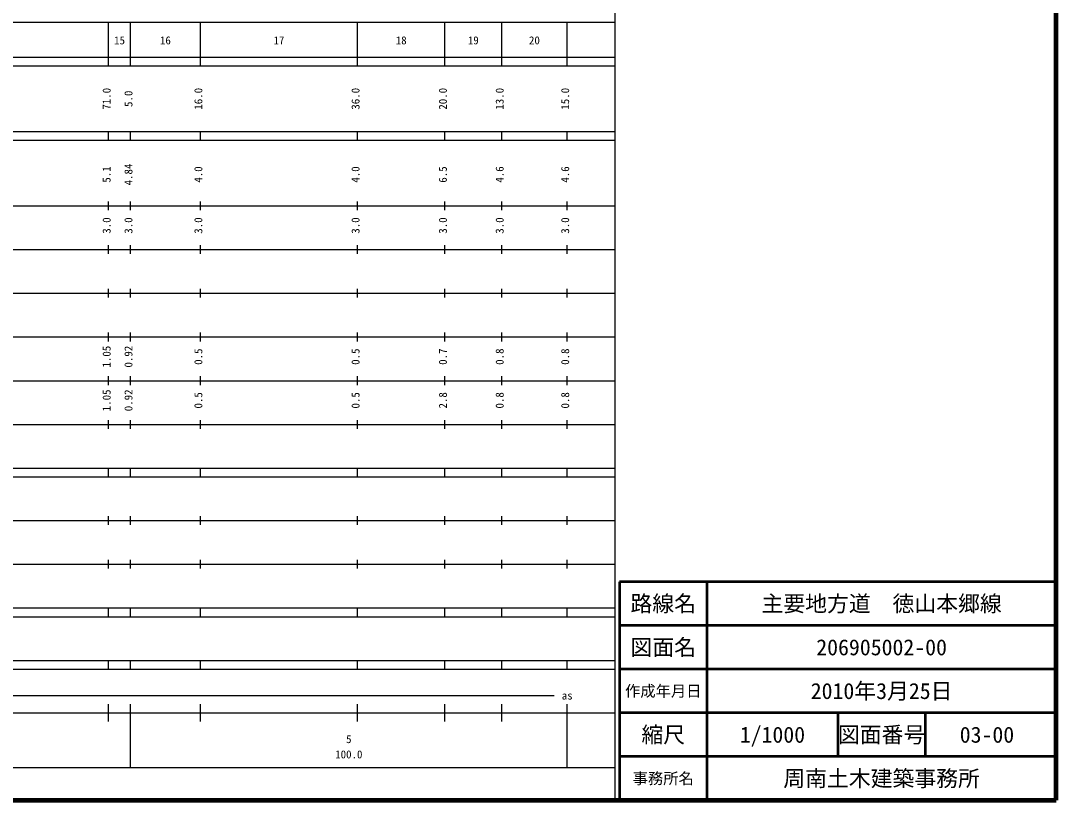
# Model space of a CAD drawing. Units: millimetres on the paper, enlarged 1000 times. Extents: x 40000 to 680000, y 20000 to 380000.
# Drawn here: x 442866 to 680000, y 20000 to 198357 of the extents above; entities that cross this region are included whole.
import ezdxf
from ezdxf.enums import TextEntityAlignment as Align

# ---------------------------------------------------------------- set-up
doc = ezdxf.new("R2010")
doc.units = ezdxf.units.MM
doc.header["$LTSCALE"] = 1000
for name, color, linetype, lineweight in [('M-TTL', 2, 'Continuous', 140), ('M-TTL-BAND', 7, 'Continuous', 25), ('M-TTL-FRAM', 2, 'Continuous', 50), ('M-TTL-LINE', 7, 'Continuous', 50)]:
    doc.layers.add(name, color=color, linetype=linetype, lineweight=lineweight)
doc.layers.add('M-TTL-TXT', color=7, linetype='Continuous')
doc.styles.add('ＭＳ ゴシック', font='')
doc.styles.get('ＭＳ ゴシック').set_extended_font_data('MS Gothic')

msp = doc.modelspace()

# ---------------------------------------------------------------- linework, layer by layer
at = {"layer": 'M-TTL'}
for p, q in [((680000, 20000), (680000, 380000)), ((40000, 20000), (680000, 20000))]:
    msp.add_line(p, q, dxfattribs=at)
at = {"layer": 'M-TTL-BAND'}
for p, q in [((579000, 20000), (579000, 370000)), ((68000, 198000), (579000, 198000)), ((463000, 188000), (463000, 198000)), ((468000, 188000), (468000, 198000)), ((484000, 188000), (484000, 198000)), ((520000, 188000), (520000, 198000)), ((540000, 188000), (540000, 198000)), ((553000, 188000), (553000, 198000)), ((568000, 188000), (568000, 198000)), ((40000, 190000), (579000, 190000)), ((40000, 188000), (579000, 188000)), ((40000, 173000), (579000, 173000)), ((40000, 171000), (579000, 171000)), ((463000, 171000), (463000, 173000)), ((468000, 171000), (468000, 173000)), ((484000, 171000), (484000, 173000)), ((520000, 171000), (520000, 173000)), ((540000, 171000), (540000, 173000)), ((553000, 171000), (553000, 173000)), ((568000, 171000), (568000, 173000)), ((463000, 155000), (463000, 157000)), ((468000, 155000), (468000, 157000)), ((484000, 155000), (484000, 157000)), ((520000, 155000), (520000, 157000)), ((540000, 155000), (540000, 157000)), ((553000, 155000), (553000, 157000)), ((568000, 155000), (568000, 157000)), ((40000, 156000), (579000, 156000)), ((46000, 146000), (579000, 146000)), ((463000, 145000), (463000, 147000)), ((468000, 145000), (468000, 147000)), ((484000, 145000), (484000, 147000)), ((520000, 145000), (520000, 147000)), ((540000, 145000), (540000, 147000)), ((553000, 145000), (553000, 147000)), ((568000, 145000), (568000, 147000)), ((52000, 136000), (579000, 136000)), ((463000, 135000), (463000, 137000)), ((468000, 135000), (468000, 137000)), ((484000, 135000), (484000, 137000)), ((520000, 135000), (520000, 137000)), ((540000, 135000), (540000, 137000)), ((553000, 135000), (553000, 137000)), ((568000, 135000), (568000, 137000)), ((46000, 126000), (579000, 126000)), ((463000, 125000), (463000, 127000)), ((468000, 125000), (468000, 127000)), ((484000, 125000), (484000, 127000)), ((520000, 125000), (520000, 127000)), ((540000, 125000), (540000, 127000)), ((553000, 125000), (553000, 127000)), ((568000, 125000), (568000, 127000)), ((463000, 115000), (463000, 117000)), ((468000, 115000), (468000, 117000)), ((484000, 115000), (484000, 117000)), ((520000, 115000), (520000, 117000)), ((540000, 115000), (540000, 117000)), ((553000, 115000), (553000, 117000)), ((568000, 115000), (568000, 117000)), ((52000, 116000), (579000, 116000)), ((463000, 105000), (463000, 107000)), ((468000, 105000), (468000, 107000)), ((484000, 105000), (484000, 107000)), ((520000, 105000), (520000, 107000)), ((540000, 105000), (540000, 107000)), ((553000, 105000), (553000, 107000)), ((568000, 105000), (568000, 107000)), ((46000, 106000), (579000, 106000)), ((40000, 96000), (579000, 96000)), ((463000, 94000), (463000, 96000)), ((468000, 94000), (468000, 96000)), ((484000, 94000), (484000, 96000)), ((520000, 94000), (520000, 96000)), ((540000, 94000), (540000, 96000)), ((553000, 94000), (553000, 96000)), ((568000, 94000), (568000, 96000)), ((40000, 94000), (579000, 94000)), ((49000, 84000), (579000, 84000)), ((463000, 83000), (463000, 85000)), ((468000, 83000), (468000, 85000)), ((484000, 83000), (484000, 85000)), ((520000, 83000), (520000, 85000)), ((540000, 83000), (540000, 85000)), ((553000, 83000), (553000, 85000)), ((568000, 83000), (568000, 85000)), ((40000, 74000), (579000, 74000)), ((463000, 73000), (463000, 75000)), ((468000, 73000), (468000, 75000)), ((484000, 73000), (484000, 75000)), ((520000, 73000), (520000, 75000)), ((540000, 73000), (540000, 75000)), ((553000, 73000), (553000, 75000)), ((568000, 73000), (568000, 75000)), ((40000, 64000), (579000, 64000)), ((40000, 62000), (579000, 62000)), ((463000, 62000), (463000, 64000)), ((468000, 62000), (468000, 64000)), ((484000, 62000), (484000, 64000)), ((520000, 62000), (520000, 64000)), ((540000, 62000), (540000, 64000)), ((553000, 62000), (553000, 64000)), ((568000, 62000), (568000, 64000)), ((40000, 52000), (579000, 52000)), ((40000, 50000), (579000, 50000)), ((463000, 50000), (463000, 52000)), ((468000, 50000), (468000, 52000)), ((484000, 50000), (484000, 52000)), ((520000, 50000), (520000, 52000)), ((540000, 50000), (540000, 52000)), ((553000, 50000), (553000, 52000)), ((568000, 50000), (568000, 52000)), ((71000, 44000), (565000, 44000)), ((463000, 38000), (463000, 42000)), ((468000, 27500), (468000, 42000)), ((484000, 38000), (484000, 42000)), ((520000, 38000), (520000, 42000)), ((540000, 38000), (540000, 42000)), ((553000, 38000), (553000, 42000)), ((568000, 27500), (568000, 42000)), ((40000, 40000), (579000, 40000)), ((68000, 27500), (579000, 27500))]:
    msp.add_line(p, q, dxfattribs=at)
at = {"layer": 'M-TTL-FRAM'}
for p, q in [((680000, 70000), (580000, 70000)), ((580000, 70000), (580000, 20000))]:
    msp.add_line(p, q, dxfattribs=at)
at = {"layer": 'M-TTL-LINE'}
for p, q in [((600000, 70000), (600000, 20000)), ((680000, 60000), (580000, 60000)), ((680000, 50000), (580000, 50000)), ((680000, 40000), (580000, 40000)), ((630000, 40000), (630000, 30000)), ((650000, 40000), (650000, 30000)), ((680000, 30000), (580000, 30000))]:
    msp.add_line(p, q, dxfattribs=at)

# ---------------------------------------------------------------- texts
at = {"layer": 'M-TTL-BAND', "style": 'ＭＳ ゴシック'}
for s, p in [('15', (465500, 192405)), ('16', (476000, 192405)), ('17', (502000, 192405)), ('18', (530000, 192405)), ('19', (546500, 192405)), ('20', (560500, 192405)), ('as', (568000, 42500)), ('5', (518000, 32523)), ('100.0', (518000, 29033))]:
    msp.add_text(s, height=1833, dxfattribs=at).set_placement(p, align=Align.BOTTOM_CENTER)
for s, p in [('71.0', (464000, 180500)), ('16.0', (485000, 180500)), ('36.0', (521000, 180500)), ('20.0', (541000, 180500)), ('13.0', (554000, 180500)), ('15.0', (569000, 180500)), ('5.0', (469000, 180500)), ('5.1', (464000, 163174)), ('4.84', (469000, 163174)), ('4.0', (485000, 163174)), ('4.0', (521000, 163174)), ('6.5', (541000, 163174)), ('4.6', (554000, 163174)), ('4.6', (569000, 163174)), ('3.0', (464000, 151500)), ('3.0', (469000, 151500)), ('3.0', (485000, 151500)), ('3.0', (521000, 151500)), ('3.0', (541000, 151500)), ('3.0', (554000, 151500)), ('3.0', (569000, 151500)), ('1.05', (464000, 121500)), ('0.92', (469000, 121500)), ('0.5', (485000, 121500)), ('0.5', (521000, 121500)), ('0.7', (541000, 121500)), ('0.8', (554000, 121500)), ('0.8', (569000, 121500)), ('1.05', (464000, 111500)), ('0.92', (469000, 111500)), ('0.5', (485000, 111500)), ('0.5', (521000, 111500)), ('2.8', (541000, 111500)), ('0.8', (554000, 111500)), ('0.8', (569000, 111500))]:
    msp.add_text(s, height=1833, rotation=90, dxfattribs=at).set_placement(p, align=Align.BOTTOM_CENTER)
at = {"layer": 'M-TTL-TXT', "style": 'ＭＳ ゴシック'}
for s, height, p in [('路線名', 3666, (590000, 65000)), ('路線名', 3666, (590000, 65000)), ('主要地方道\u3000徳山本郷線', 3666, (640000, 65000)), ('図面名', 3666, (590000, 55000)), ('図面名', 3666, (590000, 55000)), ('206905002-00', 3666, (640000, 55000)), ('作成年月日', 2566, (590000, 45000)), ('作成年月日', 2566, (590000, 45000)), ('2010年3月25日', 3666, (640000, 45000)), ('縮尺', 3666, (590000, 35000)), ('縮尺', 3666, (590000, 35000)), ('1/1000', 3666, (615000, 35000)), ('図面番号', 3666, (640000, 35000)), ('図面番号', 3666, (640000, 35000)), ('03-00', 3666, (664125, 35000)), ('事務所名', 2566, (590000, 25000)), ('事務所名', 2566, (590000, 25000)), ('周南土木建築事務所', 3666, (640000, 25000))]:
    msp.add_text(s, height=height, dxfattribs=at).set_placement(p, align=Align.MIDDLE_CENTER)

doc.saveas('drawing.dxf')
